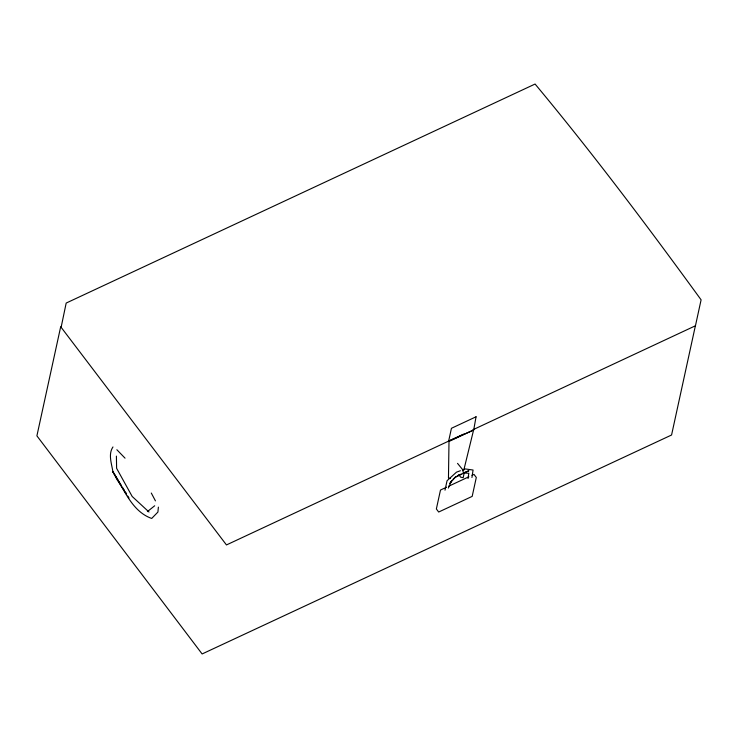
<?xml version="1.0" encoding="UTF-8"?>
<svg xmlns="http://www.w3.org/2000/svg" width="738" height="738" viewBox="0 0 738 738"><rect width="100%" height="100%" fill="white"/><g stroke="black" fill="none" stroke-linecap="round" stroke-linejoin="round"><path stroke-width="1.11" d="M158.384 507.126L157.914 512.061L151.696 518.454C131.41 511.296 123.753 488.233 112.905 471.785C111.715 463.805 107.951 454.239 112.969 446.951M468.04 478.501L468.824 473.261L463.233 472.966L468.907 470.724L455.281 477.218L453.049 479.322M471.942 477.514L473.067 470.032L465.309 468.934L462.366 470.014M60.7 326.703L36.9 435.854L202.12 653.96L671.571 435.005L695.371 325.864M444.996 490.189L447.062 480.715L456.481 472.163L460.401 470.724M463.778 470.198L473.611 429.95L448.999 441.453L448.464 478.003L450.429 478.547M448.335 488.058L451.573 480.724M450.992 481.637L449.848 483.455L455.281 477.218L461.241 474.036M147.397 511.6L154.694 505.761M463.565 434.138L226.465 544.939L61.125 327.303L66.18 303.06L535.078 84.04C593.158 153.818 647.696 226.428 701.1 299.84L695.445 325.772L472.966 429.737M446.573 487.209L440.485 490.05L436.361 508.971L438.686 512.024L472.182 496.379L476.305 477.458L473.98 474.396L471.951 475.346M448.603 486.259L468.907 476.766M149.002 512.024L132.185 496.471L116.604 468.298L116.41 456.102M116.872 449.737L125.045 458.169M457.532 463.363L462.385 469.322L463.925 474.202L463.187 477.68L460.623 477.163L458.713 474.525M126.475 494.109L117.084 479.7L112.905 471.785L121.253 485.355M127.729 496.037L128.984 497.956M122.443 487.292L124.233 490.198M125.432 492.135L126.622 494.073M151.29 493.039L155.45 500.89M476.056 416.786L473.695 430.051L448.658 441.047L451.444 428.289L476.056 416.786"/></g></svg>
